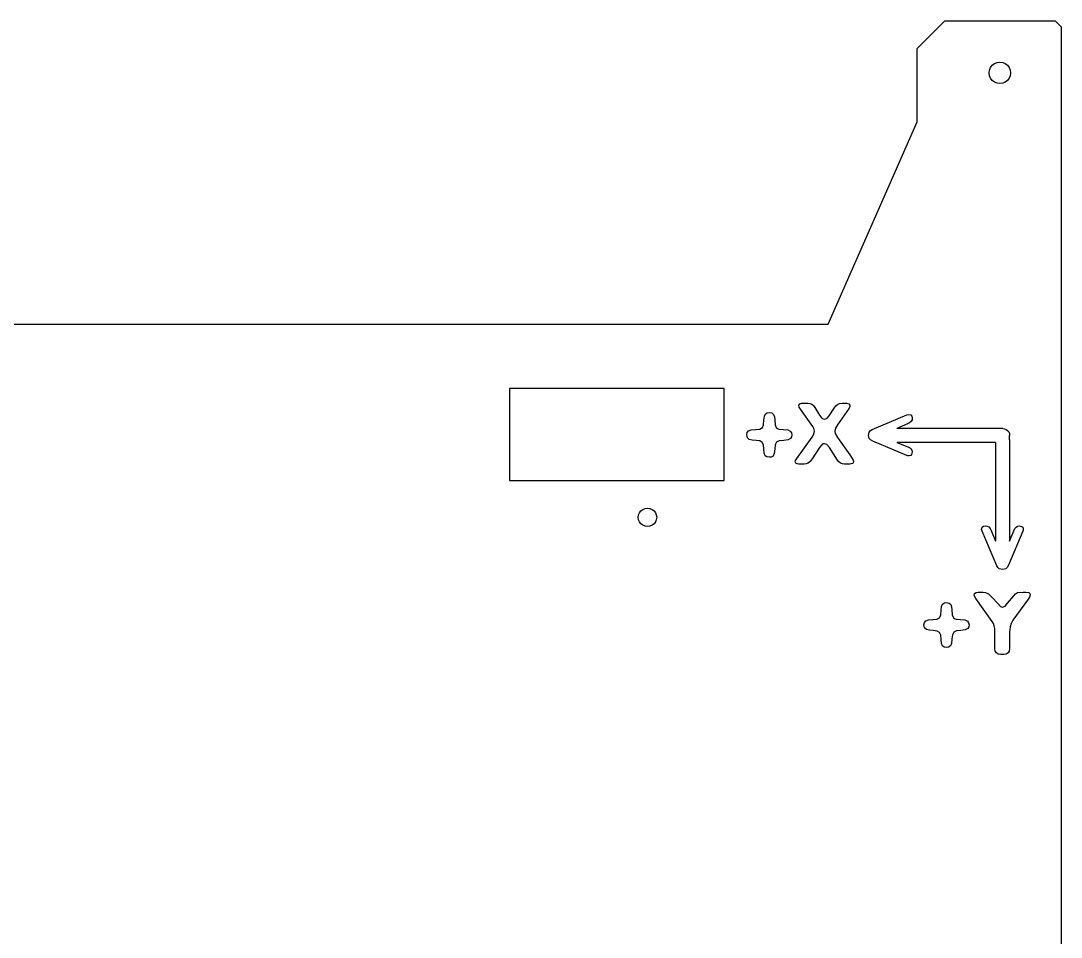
# Model space of a CAD drawing. Header units: metres. Extents: x 1009 to 1353, y 2479 to 2778.
# Drawn here: x 1183.6 to 1353.3, y 2628.5 to 2778 of the extents above; entities that cross this region are included whole.
import ezdxf

# ---------------------------------------------------------------- set-up
doc = ezdxf.new("R2010")
doc.units = ezdxf.units.M

msp = doc.modelspace()

# ---------------------------------------------------------------- linework, layer by layer
at = {"layer": 'COMPONENT11'}
for p, q in [((1310.52, 2715.31, 0), (1310.68, 2715.54, 0)), ((1310.54, 2714.99, 0), (1310.52, 2715.31, 0)), ((1310.75, 2714.65, 0), (1310.54, 2714.99, 0)), ((1310.68, 2715.54, 0), (1311.01, 2715.62, 0)), ((1312.77, 2711.81, 0), (1310.75, 2714.65, 0)), ((1311.01, 2715.62, 0), (1311.98, 2715.62, 0)), ((1311.98, 2715.62, 0), (1312.31, 2715.58, 0)), ((1312.31, 2715.58, 0), (1312.61, 2715.45, 0)), ((1312.61, 2715.45, 0), (1312.87, 2715.24, 0)), ((1312.87, 2715.24, 0), (1313.09, 2714.94, 0)), ((1313.09, 2714.94, 0), (1313.88, 2713.65, 0)), ((1315.47, 2713.57, 0), (1316.26, 2714.83, 0)), ((1316.26, 2714.83, 0), (1316.53, 2715.2, 0)), ((1316.53, 2715.2, 0), (1316.81, 2715.44, 0)), ((1318.72, 2714.83, 0), (1316.79, 2712.1, 0)), ((1316.81, 2715.44, 0), (1317.14, 2715.58, 0)), ((1317.14, 2715.58, 0), (1317.58, 2715.62, 0)), ((1317.58, 2715.62, 0), (1318.28, 2715.62, 0)), ((1318.28, 2715.62, 0), (1318.66, 2715.54, 0)), ((1318.66, 2715.54, 0), (1318.83, 2715.33, 0)), ((1318.83, 2715.07, 0), (1318.72, 2714.83, 0)), ((1318.83, 2715.33, 0), (1318.83, 2715.07, 0)), ((1304.76, 2712.1, 0), (1304.81, 2712.87, 0)), ((1304.81, 2712.87, 0), (1304.88, 2713.53, 0)), ((1304.88, 2713.53, 0), (1305.07, 2713.91, 0)), ((1305.07, 2713.91, 0), (1305.35, 2714.08, 0)), ((1305.35, 2714.08, 0), (1305.69, 2714.13, 0)), ((1305.69, 2714.13, 0), (1306.1, 2714.05, 0)), ((1306.1, 2714.05, 0), (1306.37, 2713.8, 0)), ((1306.37, 2713.8, 0), (1306.52, 2713.41, 0)), ((1306.52, 2713.41, 0), (1306.57, 2712.9, 0)), ((1306.57, 2712.9, 0), (1306.62, 2712.11, 0)), ((1313.88, 2713.65, 0), (1314.27, 2713.2, 0)), ((1314.27, 2713.2, 0), (1314.49, 2713.08, 0)), ((1314.49, 2713.08, 0), (1314.73, 2713.04, 0)), ((1314.73, 2713.04, 0), (1315.13, 2713.17, 0)), ((1315.13, 2713.17, 0), (1315.47, 2713.57, 0)), ((1302.07, 2710.85, 0), (1302.31, 2711.12, 0)), ((1302.31, 2711.12, 0), (1302.75, 2711.29, 0)), ((1302.75, 2711.29, 0), (1303.46, 2711.34, 0)), ((1303.46, 2711.34, 0), (1304.13, 2711.41, 0)), ((1304.13, 2711.41, 0), (1304.55, 2711.64, 0)), ((1304.55, 2711.64, 0), (1304.76, 2712.1, 0)), ((1306.62, 2712.11, 0), (1306.82, 2711.64, 0)), ((1306.82, 2711.64, 0), (1307.01, 2711.49, 0)), ((1307.01, 2711.49, 0), (1307.26, 2711.4, 0)), ((1307.26, 2711.4, 0), (1307.98, 2711.34, 0)), ((1307.98, 2711.34, 0), (1308.69, 2711.27, 0)), ((1308.69, 2711.27, 0), (1309.1, 2711.08, 0)), ((1309.1, 2711.08, 0), (1309.3, 2710.81, 0)), ((1312.94, 2711.48, 0), (1312.77, 2711.81, 0)), ((1312.93, 2710.6, 0), (1313.03, 2711.05, 0)), ((1313.03, 2711.05, 0), (1312.94, 2711.48, 0)), ((1316.46, 2711.53, 0), (1316.35, 2711.08, 0)), ((1316.35, 2711.08, 0), (1316.42, 2710.66, 0)), ((1316.79, 2712.1, 0), (1316.46, 2711.53, 0)), ((1301.99, 2710.46, 0), (1302.07, 2710.85, 0)), ((1302.1, 2709.99, 0), (1301.99, 2710.46, 0)), ((1302.4, 2709.72, 0), (1302.1, 2709.99, 0)), ((1302.89, 2709.6, 0), (1302.4, 2709.72, 0)), ((1303.52, 2709.55, 0), (1302.89, 2709.6, 0)), ((1304.15, 2709.47, 0), (1303.52, 2709.55, 0)), ((1304.54, 2709.24, 0), (1304.15, 2709.47, 0)), ((1306.86, 2709.28, 0), (1306.63, 2708.86, 0)), ((1307.31, 2709.49, 0), (1306.86, 2709.28, 0)), ((1308.03, 2709.55, 0), (1307.31, 2709.49, 0)), ((1308.75, 2709.64, 0), (1308.03, 2709.55, 0)), ((1309.15, 2709.86, 0), (1308.75, 2709.64, 0)), ((1309.32, 2710.16, 0), (1309.15, 2709.86, 0)), ((1309.3, 2710.81, 0), (1309.35, 2710.49, 0)), ((1309.35, 2710.49, 0), (1309.32, 2710.16, 0)), ((1310.16, 2706.59, 0), (1312.65, 2710.11, 0)), ((1312.65, 2710.11, 0), (1312.93, 2710.6, 0)), ((1316.42, 2710.66, 0), (1316.79, 2710.02, 0)), ((1316.79, 2710.02, 0), (1318.81, 2707.18, 0)), ((1304.74, 2708.81, 0), (1304.54, 2709.24, 0)), ((1304.81, 2708.15, 0), (1304.74, 2708.81, 0)), ((1304.86, 2707.45, 0), (1304.81, 2708.15, 0)), ((1306.57, 2708.17, 0), (1306.49, 2707.4, 0)), ((1306.63, 2708.86, 0), (1306.57, 2708.17, 0)), ((1313.86, 2708.41, 0), (1312.65, 2706.53, 0)), ((1314.24, 2708.86, 0), (1313.86, 2708.41, 0)), ((1314.46, 2708.98, 0), (1314.24, 2708.86, 0)), ((1314.71, 2709.02, 0), (1314.46, 2708.98, 0)), ((1315.08, 2708.89, 0), (1314.71, 2709.02, 0)), ((1315.5, 2708.41, 0), (1315.08, 2708.89, 0)), ((1316.79, 2706.36, 0), (1315.5, 2708.41, 0)), ((1305.03, 2707.05, 0), (1304.86, 2707.45, 0)), ((1305.3, 2706.86, 0), (1305.03, 2707.05, 0)), ((1305.69, 2706.8, 0), (1305.3, 2706.86, 0)), ((1306.01, 2706.83, 0), (1305.69, 2706.8, 0)), ((1306.3, 2706.99, 0), (1306.01, 2706.83, 0)), ((1306.49, 2707.4, 0), (1306.3, 2706.99, 0)), ((1309.91, 2706.06, 0), (1309.96, 2706.27, 0)), ((1310.02, 2705.86, 0), (1309.91, 2706.06, 0)), ((1309.96, 2706.27, 0), (1310.05, 2706.43, 0)), ((1310.05, 2706.43, 0), (1310.16, 2706.59, 0)), ((1312.35, 2706.11, 0), (1312.04, 2705.85, 0)), ((1312.65, 2706.53, 0), (1312.35, 2706.11, 0)), ((1317.03, 2706.06, 0), (1316.79, 2706.36, 0)), ((1317.3, 2705.85, 0), (1317.03, 2706.06, 0)), ((1318.81, 2707.18, 0), (1319.19, 2706.62, 0)), ((1319.19, 2706.62, 0), (1319.37, 2706.33, 0)), ((1319.39, 2705.91, 0), (1319.27, 2705.78, 0)), ((1319.37, 2706.33, 0), (1319.43, 2706.19, 0)), ((1319.43, 2706.09, 0), (1319.39, 2705.91, 0)), ((1319.43, 2706.19, 0), (1319.43, 2706.09, 0)), ((1310.24, 2705.73, 0), (1310.02, 2705.86, 0)), ((1310.51, 2705.68, 0), (1310.24, 2705.73, 0)), ((1311.36, 2705.68, 0), (1310.51, 2705.68, 0)), ((1311.72, 2705.72, 0), (1311.36, 2705.68, 0)), ((1312.04, 2705.85, 0), (1311.72, 2705.72, 0)), ((1317.6, 2705.72, 0), (1317.3, 2705.85, 0)), ((1317.93, 2705.68, 0), (1317.6, 2705.72, 0)), ((1318.81, 2705.68, 0), (1317.93, 2705.68, 0)), ((1319.27, 2705.78, 0), (1318.81, 2705.68, 0))]:
    msp.add_line(p, q, dxfattribs=at)
at = {"layer": 'COMPONENT3'}
for p, q in [((1339.13, 2684.28, 0), (1339.19, 2684.59, 0)), ((1339.36, 2683.79, 0), (1339.13, 2684.28, 0)), ((1339.19, 2684.59, 0), (1339.45, 2684.76, 0)), ((1339.45, 2684.76, 0), (1339.78, 2684.81, 0)), ((1339.78, 2684.81, 0), (1340.57, 2684.81, 0)), ((1340.57, 2684.81, 0), (1340.97, 2684.75, 0)), ((1340.97, 2684.75, 0), (1341.43, 2684.5, 0)), ((1341.43, 2684.5, 0), (1342.06, 2683.93, 0)), ((1342.06, 2683.93, 0), (1342.96, 2682.95, 0)), ((1344.57, 2682.98, 0), (1345.58, 2684.2, 0)), ((1345.58, 2684.2, 0), (1345.87, 2684.54, 0)), ((1345.87, 2684.54, 0), (1346.2, 2684.72, 0)), ((1346.2, 2684.72, 0), (1347.08, 2684.81, 0)), ((1347.08, 2684.81, 0), (1347.55, 2684.81, 0)), ((1347.55, 2684.81, 0), (1348.03, 2684.72, 0)), ((1348.13, 2683.96, 0), (1347.81, 2683.49, 0)), ((1348.03, 2684.72, 0), (1348.2, 2684.59, 0)), ((1348.25, 2684.37, 0), (1348.13, 2683.96, 0)), ((1348.2, 2684.59, 0), (1348.25, 2684.37, 0)), ((1333.72, 2681.86, 0), (1333.79, 2682.52, 0)), ((1333.79, 2682.52, 0), (1333.98, 2682.9, 0)), ((1333.98, 2682.9, 0), (1334.26, 2683.07, 0)), ((1334.26, 2683.07, 0), (1334.6, 2683.12, 0)), ((1334.6, 2683.12, 0), (1335.01, 2683.03, 0)), ((1335.01, 2683.03, 0), (1335.28, 2682.79, 0)), ((1335.28, 2682.79, 0), (1335.43, 2682.4, 0)), ((1335.43, 2682.4, 0), (1335.48, 2681.89, 0)), ((1342.06, 2680.01, 0), (1339.36, 2683.79, 0)), ((1342.96, 2682.95, 0), (1343.39, 2682.45, 0)), ((1343.39, 2682.45, 0), (1343.75, 2682.34, 0)), ((1343.75, 2682.34, 0), (1344.16, 2682.49, 0)), ((1344.16, 2682.49, 0), (1344.57, 2682.98, 0)), ((1347.81, 2683.49, 0), (1345.44, 2680.21, 0)), ((1333.04, 2680.4, 0), (1333.46, 2680.63, 0)), ((1333.46, 2680.63, 0), (1333.67, 2681.09, 0)), ((1333.67, 2681.09, 0), (1333.72, 2681.86, 0)), ((1335.48, 2681.89, 0), (1335.53, 2681.1, 0)), ((1335.53, 2681.1, 0), (1335.74, 2680.62, 0)), ((1335.74, 2680.62, 0), (1335.92, 2680.48, 0)), ((1335.92, 2680.48, 0), (1336.17, 2680.39, 0)), ((1330.9, 2679.45, 0), (1330.98, 2679.84, 0)), ((1331.01, 2678.98, 0), (1330.9, 2679.45, 0)), ((1330.98, 2679.84, 0), (1331.22, 2680.11, 0)), ((1331.31, 2678.71, 0), (1331.01, 2678.98, 0)), ((1331.22, 2680.11, 0), (1331.66, 2680.28, 0)), ((1331.8, 2678.58, 0), (1331.31, 2678.71, 0)), ((1331.66, 2680.28, 0), (1332.37, 2680.33, 0)), ((1332.37, 2680.33, 0), (1333.04, 2680.4, 0)), ((1336.17, 2680.39, 0), (1336.89, 2680.33, 0)), ((1336.89, 2680.33, 0), (1337.6, 2680.26, 0)), ((1337.6, 2680.26, 0), (1338.02, 2680.07, 0)), ((1338.06, 2678.85, 0), (1337.66, 2678.63, 0)), ((1338.02, 2680.07, 0), (1338.21, 2679.8, 0)), ((1338.23, 2679.15, 0), (1338.06, 2678.85, 0)), ((1338.21, 2679.8, 0), (1338.27, 2679.48, 0)), ((1338.27, 2679.48, 0), (1338.23, 2679.15, 0)), ((1342.25, 2679.68, 0), (1342.06, 2680.01, 0)), ((1342.38, 2679.29, 0), (1342.25, 2679.68, 0)), ((1342.47, 2678.88, 0), (1342.38, 2679.29, 0)), ((1342.5, 2678.51, 0), (1342.47, 2678.88, 0)), ((1344.97, 2679.16, 0), (1344.88, 2678.28, 0)), ((1345.13, 2679.69, 0), (1344.97, 2679.16, 0)), ((1345.44, 2680.21, 0), (1345.13, 2679.69, 0)), ((1332.43, 2678.54, 0), (1331.8, 2678.58, 0)), ((1333.06, 2678.46, 0), (1332.43, 2678.54, 0)), ((1333.45, 2678.23, 0), (1333.06, 2678.46, 0)), ((1333.65, 2677.8, 0), (1333.45, 2678.23, 0)), ((1333.72, 2677.13, 0), (1333.65, 2677.8, 0)), ((1333.77, 2676.44, 0), (1333.72, 2677.13, 0)), ((1335.48, 2677.16, 0), (1335.41, 2676.39, 0)), ((1335.55, 2677.85, 0), (1335.48, 2677.16, 0)), ((1335.77, 2678.27, 0), (1335.55, 2677.85, 0)), ((1336.22, 2678.48, 0), (1335.77, 2678.27, 0)), ((1336.95, 2678.54, 0), (1336.22, 2678.48, 0)), ((1337.66, 2678.63, 0), (1336.95, 2678.54, 0)), ((1342.5, 2675.61, 0), (1342.5, 2678.51, 0)), ((1344.88, 2678.28, 0), (1344.88, 2675.61, 0)), ((1333.94, 2676.04, 0), (1333.77, 2676.44, 0)), ((1334.21, 2675.85, 0), (1333.94, 2676.04, 0)), ((1334.6, 2675.79, 0), (1334.21, 2675.85, 0)), ((1334.92, 2675.82, 0), (1334.6, 2675.79, 0)), ((1335.21, 2675.98, 0), (1334.92, 2675.82, 0)), ((1335.41, 2676.39, 0), (1335.21, 2675.98, 0)), ((1342.56, 2675.19, 0), (1342.5, 2675.61, 0)), ((1344.88, 2675.61, 0), (1344.82, 2675.19, 0)), ((1342.74, 2674.88, 0), (1342.56, 2675.19, 0)), ((1343.05, 2674.7, 0), (1342.74, 2674.88, 0)), ((1343.47, 2674.64, 0), (1343.05, 2674.7, 0)), ((1343.91, 2674.64, 0), (1343.47, 2674.64, 0)), ((1344.33, 2674.7, 0), (1343.91, 2674.64, 0)), ((1344.64, 2674.88, 0), (1344.33, 2674.7, 0)), ((1344.82, 2675.19, 0), (1344.64, 2674.88, 0))]:
    msp.add_line(p, q, dxfattribs=at)
at = {"layer": 'GROUP0'}
for p, q in [((1334.3, 2778.01, 0), (1329.8, 2773.51, 0)), ((1334.3, 2778.01, 0), (1352.3, 2778.01, 0)), ((1352.3, 2778.01, 0), (1353.3, 2777.01, 0)), ((1353.3, 2777.01, 0), (1353.31, 2480.01, 0)), ((1329.8, 2761.51, 0), (1329.8, 2773.51, 0)), ((1341.61, 2769.96, 0), (1341.79, 2770.38, 0)), ((1341.79, 2770.38, 0), (1342.07, 2770.75, 0)), ((1342.07, 2770.75, 0), (1342.43, 2771.02, 0)), ((1342.43, 2771.02, 0), (1342.85, 2771.2, 0)), ((1342.85, 2771.2, 0), (1343.31, 2771.26, 0)), ((1343.31, 2771.26, 0), (1343.76, 2771.2, 0)), ((1343.76, 2771.2, 0), (1344.18, 2771.02, 0)), ((1344.18, 2771.02, 0), (1344.54, 2770.75, 0)), ((1344.54, 2770.75, 0), (1344.82, 2770.38, 0)), ((1344.82, 2770.38, 0), (1345, 2769.96, 0)), ((1341.56, 2769.51, 0), (1341.61, 2769.96, 0)), ((1341.61, 2769.06, 0), (1341.56, 2769.51, 0)), ((1341.79, 2768.63, 0), (1341.61, 2769.06, 0)), ((1345, 2769.06, 0), (1344.82, 2768.63, 0)), ((1345, 2769.96, 0), (1345.06, 2769.51, 0)), ((1345.06, 2769.51, 0), (1345, 2769.06, 0)), ((1342.07, 2768.27, 0), (1341.79, 2768.63, 0)), ((1342.43, 2767.99, 0), (1342.07, 2768.27, 0)), ((1342.85, 2767.82, 0), (1342.43, 2767.99, 0)), ((1343.31, 2767.76, 0), (1342.85, 2767.82, 0)), ((1343.76, 2767.82, 0), (1343.31, 2767.76, 0)), ((1344.18, 2767.99, 0), (1343.76, 2767.82, 0)), ((1344.54, 2768.27, 0), (1344.18, 2767.99, 0)), ((1344.82, 2768.63, 0), (1344.54, 2768.27, 0)), ((1315.3, 2728.51, 0), (1329.8, 2761.51, 0)), ((1047.3, 2728.51, 0), (1315.3, 2728.51, 0)), ((1298.31, 2718.01, 0), (1263.31, 2718.01, 0)), ((1263.31, 2718.01, 0), (1263.31, 2703.01, 0)), ((1298.31, 2703.01, 0), (1298.31, 2718.01, 0)), ((1263.31, 2703.01, 0), (1298.31, 2703.01, 0)), ((1284.31, 2697.01, 0), (1284.36, 2697.4, 0)), ((1284.36, 2697.4, 0), (1284.51, 2697.76, 0)), ((1284.51, 2697.76, 0), (1284.74, 2698.07, 0)), ((1284.74, 2698.07, 0), (1285.06, 2698.31, 0)), ((1285.06, 2698.31, 0), (1285.42, 2698.46, 0)), ((1285.42, 2698.46, 0), (1285.81, 2698.51, 0)), ((1285.81, 2698.51, 0), (1286.19, 2698.46, 0)), ((1286.19, 2698.46, 0), (1286.56, 2698.31, 0)), ((1286.56, 2698.31, 0), (1286.87, 2698.07, 0)), ((1286.87, 2698.07, 0), (1287.1, 2697.76, 0)), ((1287.1, 2697.76, 0), (1287.25, 2697.4, 0)), ((1287.25, 2697.4, 0), (1287.31, 2697.01, 0)), ((1284.36, 2696.62, 0), (1284.31, 2697.01, 0)), ((1284.51, 2696.26, 0), (1284.36, 2696.62, 0)), ((1284.74, 2695.95, 0), (1284.51, 2696.26, 0)), ((1285.06, 2695.71, 0), (1284.74, 2695.95, 0)), ((1285.42, 2695.56, 0), (1285.06, 2695.71, 0)), ((1286.56, 2695.71, 0), (1286.19, 2695.56, 0)), ((1286.87, 2695.95, 0), (1286.56, 2695.71, 0)), ((1287.1, 2696.26, 0), (1286.87, 2695.95, 0)), ((1287.25, 2696.62, 0), (1287.1, 2696.26, 0)), ((1287.31, 2697.01, 0), (1287.25, 2696.62, 0)), ((1285.81, 2695.51, 0), (1285.42, 2695.56, 0)), ((1286.19, 2695.56, 0), (1285.81, 2695.51, 0))]:
    msp.add_line(p, q, dxfattribs=at)
at = {"layer": 'GROUP2'}
for p, q in [((1322.48, 2711.34, 0), (1328.11, 2713.72, 0)), ((1328.11, 2713.72, 0), (1328.47, 2713.81, 0)), ((1328.47, 2713.81, 0), (1328.76, 2713.72, 0)), ((1328.76, 2713.72, 0), (1328.95, 2713.52, 0)), ((1328.97, 2712.9, 0), (1328.81, 2712.64, 0)), ((1328.95, 2713.52, 0), (1329.02, 2713.25, 0)), ((1329.02, 2713.25, 0), (1328.97, 2712.9, 0)), ((1322, 2710.92, 0), (1322.19, 2711.17, 0)), ((1322.19, 2711.17, 0), (1322.48, 2711.34, 0)), ((1328.23, 2712.25, 0), (1326.48, 2711.51, 0)), ((1343.15, 2711.51, 0), (1326.48, 2711.51, 0)), ((1328.56, 2712.43, 0), (1328.23, 2712.25, 0)), ((1328.81, 2712.64, 0), (1328.56, 2712.43, 0)), ((1343.78, 2711.49, 0), (1343.15, 2711.51, 0)), ((1343.78, 2711.49, 0), (1344.07, 2711.45, 0)), ((1344.07, 2711.45, 0), (1344.34, 2711.34, 0)), ((1344.34, 2711.34, 0), (1344.57, 2711.16, 0)), ((1344.57, 2711.16, 0), (1344.75, 2710.93, 0)), ((1321.86, 2710.34, 0), (1322, 2710.92, 0)), ((1322, 2709.87, 0), (1321.86, 2710.34, 0)), ((1322.21, 2709.63, 0), (1322, 2709.87, 0)), ((1322.6, 2709.41, 0), (1322.21, 2709.63, 0)), ((1328.14, 2707.09, 0), (1322.6, 2709.41, 0)), ((1344.75, 2710.93, 0), (1344.86, 2710.66, 0)), ((1344.86, 2710.66, 0), (1344.89, 2710.37, 0)), ((1344.89, 2709.67, 0), (1344.89, 2710.37, 0)), ((1344.89, 2709.67, 0), (1344.89, 2693.1, 0)), ((1326.48, 2709.23, 0), (1328.54, 2708.4, 0)), ((1341.91, 2709.23, 0), (1326.48, 2709.23, 0)), ((1328.54, 2708.4, 0), (1328.79, 2708.18, 0)), ((1328.79, 2708.18, 0), (1328.94, 2707.94, 0)), ((1328.99, 2707.68, 0), (1328.9, 2707.24, 0)), ((1328.94, 2707.94, 0), (1328.99, 2707.68, 0)), ((1342.61, 2709.21, 0), (1341.91, 2709.23, 0)), ((1342.61, 2709.21, 0), (1342.61, 2693.1, 0)), ((1328.29, 2707.04, 0), (1328.14, 2707.09, 0)), ((1328.52, 2707.02, 0), (1328.29, 2707.04, 0)), ((1328.76, 2707.08, 0), (1328.52, 2707.02, 0)), ((1328.9, 2707.24, 0), (1328.76, 2707.08, 0)), ((1340.32, 2695.09, 0), (1340.4, 2695.38, 0)), ((1340.41, 2694.73, 0), (1340.32, 2695.09, 0)), ((1340.4, 2695.38, 0), (1340.61, 2695.57, 0)), ((1342.79, 2689.1, 0), (1340.41, 2694.73, 0)), ((1340.61, 2695.57, 0), (1340.88, 2695.64, 0)), ((1340.88, 2695.64, 0), (1341.22, 2695.59, 0)), ((1341.22, 2695.59, 0), (1341.49, 2695.43, 0)), ((1341.49, 2695.43, 0), (1341.7, 2695.18, 0)), ((1341.7, 2695.18, 0), (1341.88, 2694.85, 0)), ((1341.88, 2694.85, 0), (1342.61, 2693.1, 0)), ((1347.04, 2694.76, 0), (1344.72, 2689.22, 0)), ((1344.89, 2693.1, 0), (1345.73, 2695.16, 0)), ((1345.73, 2695.16, 0), (1345.94, 2695.41, 0)), ((1345.94, 2695.41, 0), (1346.18, 2695.56, 0)), ((1346.18, 2695.56, 0), (1346.45, 2695.61, 0)), ((1346.45, 2695.61, 0), (1346.89, 2695.52, 0)), ((1346.89, 2695.52, 0), (1347.05, 2695.38, 0)), ((1347.09, 2694.91, 0), (1347.04, 2694.76, 0)), ((1347.05, 2695.38, 0), (1347.1, 2695.14, 0)), ((1347.1, 2695.14, 0), (1347.09, 2694.91, 0)), ((1342.96, 2688.81, 0), (1342.79, 2689.1, 0)), ((1344.72, 2689.22, 0), (1344.5, 2688.83, 0)), ((1343.2, 2688.62, 0), (1342.96, 2688.81, 0)), ((1343.78, 2688.48, 0), (1343.2, 2688.62, 0)), ((1344.25, 2688.62, 0), (1343.78, 2688.48, 0)), ((1344.5, 2688.83, 0), (1344.25, 2688.62, 0))]:
    msp.add_line(p, q, dxfattribs=at)

doc.saveas('drawing.dxf')
